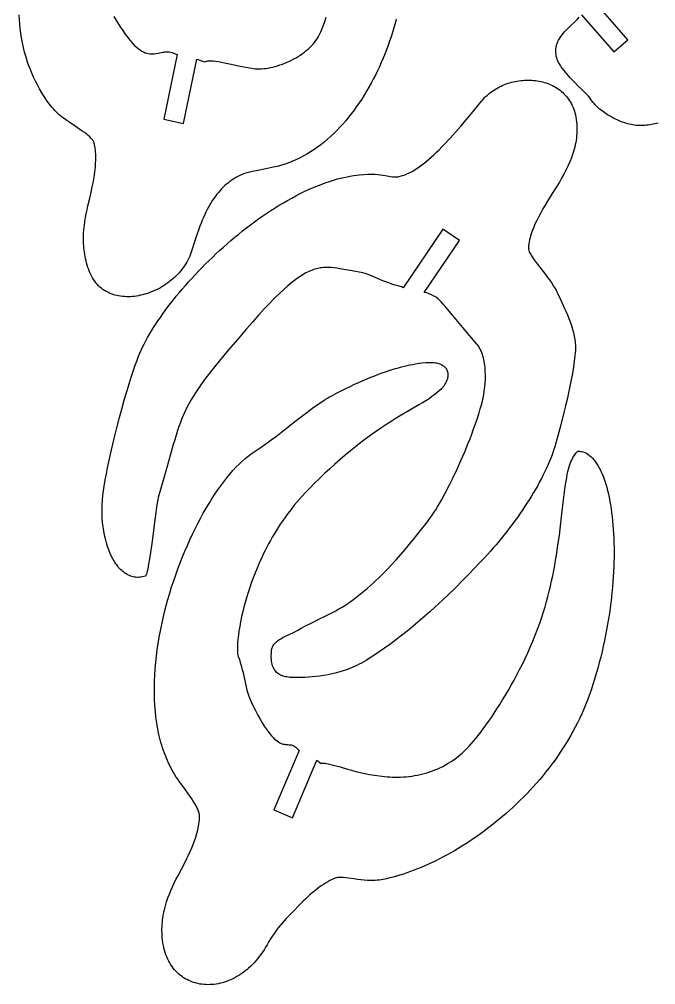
# Model space of a CAD drawing. Extents: x 0 to 1508, y 0 to 573.
# Drawn here: x 28.1 to 232.8, y 1.7 to 312.5 of the extents above; entities that cross this region are included whole.
import ezdxf

# ---------------------------------------------------------------- set-up
doc = ezdxf.new("R2010")
doc.units = 0
doc.layers.get('0').update_dxf_attribs({"color": 1, "linetype": 'CONTINUOUS'})

msp = doc.modelspace()

# ---------------------------------------------------------------- linework, layer by layer
for points in [[(209, 313.89), (219.36, 301.96), (223.9, 305.9), (213.2, 318.23)], [(149.34, 312.49), (148.97, 311.08), (148.57, 309.68), (148.14, 308.27), (147.7, 306.87), (147.22, 305.46), (146.73, 304.07), (146.21, 302.67), (145.68, 301.29), (145.11, 299.91), (144.53, 298.54), (143.92, 297.18), (143.29, 295.83), (142.64, 294.49), (141.96, 293.17), (141.26, 291.86), (140.54, 290.57), (139.8, 289.29), (139.04, 288.03), (138.25, 286.79), (137.45, 285.58), (136.62, 284.38), (135.77, 283.2), (134.9, 282.05), (134.01, 280.92), (133.1, 279.82), (132.17, 278.75), (131.21, 277.7), (130.24, 276.69), (129.24, 275.7), (128.23, 274.75), (127.19, 273.83), (126.14, 272.94), (125.07, 272.09), (123.97, 271.27), (122.86, 270.5), (121.72, 269.76), (120.57, 269.06), (119.4, 268.4), (118.21, 267.78), (117, 267.21), (115.77, 266.68), (114.52, 266.2), (113.25, 265.76), (112.11, 265.41), (111, 265.1), (109.91, 264.84), (108.85, 264.6), (106.81, 264.19), (104.87, 263.83), (103.06, 263.47), (102.2, 263.27), (101.37, 263.06), (100.57, 262.82), (99.8, 262.54), (99.06, 262.23), (98.36, 261.88), (97.73, 261.52), (97.1, 261.13), (96.5, 260.73), (95.9, 260.31), (95.33, 259.86), (94.76, 259.4), (94.22, 258.92), (93.68, 258.41), (93.16, 257.88), (92.65, 257.33), (92.15, 256.76), (91.67, 256.16), (91.19, 255.53), (90.73, 254.88), (90.27, 254.21), (89.83, 253.51), (89.39, 252.78), (88.97, 252.02), (88.55, 251.24), (88.13, 250.42), (87.73, 249.58), (87.33, 248.7), (86.94, 247.8), (86.55, 246.86), (86.17, 245.89), (85.79, 244.89), (85.05, 242.78), (84.32, 240.54), (83.6, 238.15), (83.39, 237.48), (83.15, 236.82), (82.89, 236.17), (82.6, 235.53), (82.28, 234.9), (81.95, 234.29), (81.59, 233.68), (81.21, 233.1), (80.81, 232.52), (80.39, 231.96), (79.95, 231.41), (79.49, 230.88), (79.01, 230.36), (78.52, 229.86), (78.01, 229.37), (77.49, 228.9), (76.95, 228.44), (76.4, 228.01), (75.83, 227.58), (75.26, 227.18), (74.67, 226.79), (74.07, 226.42), (73.47, 226.07), (72.85, 225.73), (72.23, 225.42), (71.6, 225.12), (70.96, 224.85), (70.32, 224.59), (69.68, 224.35), (69.03, 224.14), (68.38, 223.94), (67.72, 223.77), (67.07, 223.61), (66.41, 223.48), (65.76, 223.37), (65.11, 223.28), (64.45, 223.22), (63.81, 223.17), (63.16, 223.16), (62.52, 223.16), (61.89, 223.19), (61.26, 223.24), (60.64, 223.32), (60.03, 223.42), (59.42, 223.55), (58.83, 223.7), (58.24, 223.88), (57.67, 224.09), (57.11, 224.32), (56.56, 224.58), (56.02, 224.86), (55.5, 225.17), (54.99, 225.51), (54.5, 225.88), (54.03, 226.28), (53.58, 226.71), (53.14, 227.16), (52.72, 227.65), (52.33, 228.16), (51.95, 228.71), (51.6, 229.28), (51.26, 229.89), (50.95, 230.53), (50.67, 231.19), (50.4, 231.91), (50.15, 232.62), (49.92, 233.33), (49.71, 234.03), (49.53, 234.73), (49.36, 235.42), (49.22, 236.12), (49.1, 236.8), (48.99, 237.49), (48.9, 238.17), (48.83, 238.84), (48.78, 239.51), (48.74, 240.18), (48.71, 240.85), (48.71, 242.17), (48.76, 243.48), (48.86, 244.78), (48.99, 246.07), (49.17, 247.35), (49.38, 248.62), (49.61, 249.89), (49.87, 251.14), (50.14, 252.39), (50.71, 254.88), (51.27, 257.35), (51.54, 258.58), (51.79, 259.81), (52.03, 261.04), (52.23, 262.27), (52.4, 263.5), (52.54, 264.73), (52.63, 265.96), (52.67, 267.2), (52.66, 268.44), (52.64, 269.06), (52.59, 269.69), (52.53, 270.31), (52.46, 270.94), (52.37, 271.57), (52.26, 272.2), (52.2, 272.45), (52.12, 272.7), (52.01, 272.95), (51.89, 273.19), (51.75, 273.43), (51.58, 273.67), (51.4, 273.9), (51.2, 274.14), (50.75, 274.61), (50.23, 275.08), (49.65, 275.55), (49.02, 276.03), (48.33, 276.51), (47.59, 277.02), (46, 278.07), (44.28, 279.22), (43.38, 279.84), (42.46, 280.49), (41.95, 280.88), (41.44, 281.29), (40.94, 281.73), (40.45, 282.18), (39.96, 282.66), (39.49, 283.15), (39.03, 283.66), (38.57, 284.18), (38.13, 284.72), (37.7, 285.28), (36.86, 286.42), (36.05, 287.61), (35.29, 288.83), (34.57, 290.07), (33.9, 291.33), (33.26, 292.59), (32.67, 293.85), (32.12, 295.1), (31.62, 296.33), (31.16, 297.53), (30.75, 298.69), (30.23, 300.27), (29.78, 301.84), (29.38, 303.39), (29.05, 304.93), (28.76, 306.45), (28.53, 307.96), (28.34, 309.46), (28.21, 310.95), (28.12, 312.43), (28.07, 313.89)], [(58.53, 313.35), (59.67, 311.49), (60.55, 310.08), (61.38, 308.81), (62.18, 307.65), (62.95, 306.62), (63.68, 305.7), (64.39, 304.89), (65.06, 304.18), (65.71, 303.57), (66.34, 303.05), (66.94, 302.61), (67.52, 302.24), (68.07, 301.95), (68.61, 301.72), (69.13, 301.55), (69.63, 301.44), (70.12, 301.37), (70.6, 301.34), (71.06, 301.35), (71.51, 301.39), (71.95, 301.45), (72.82, 301.61), (73.67, 301.79), (74.09, 301.87), (74.52, 301.94), (74.94, 301.99), (75.37, 302.01), (75.8, 302), (76.24, 301.96), (76.68, 301.87), (77.14, 301.73), (78.86, 301.1), (74.55, 280.29), (80.88, 278.97), (85.17, 299.65), (87.69, 298.79), (87.69, 298.79), (87.96, 298.89), (88.25, 298.97), (88.56, 299.04), (88.89, 299.08), (89.24, 299.1), (89.61, 299.11), (90.4, 299.08), (91.25, 299), (92.16, 298.87), (93.12, 298.7), (94.13, 298.5), (96.28, 298.03), (98.56, 297.53), (99.74, 297.28), (100.93, 297.04), (102.14, 296.82), (103.35, 296.63), (103.99, 296.56), (104.64, 296.52), (105.32, 296.51), (106.01, 296.54), (106.72, 296.59), (107.44, 296.68), (108.18, 296.79), (108.92, 296.93), (109.67, 297.1), (110.43, 297.29), (111.18, 297.51), (111.95, 297.76), (112.71, 298.03), (113.46, 298.32), (114.21, 298.64), (114.96, 298.98), (115.7, 299.34), (116.42, 299.72), (117.13, 300.11), (117.83, 300.53), (118.51, 300.97), (119.17, 301.42), (119.81, 301.89), (120.42, 302.38), (121.01, 302.88), (121.58, 303.4), (122.11, 303.93), (122.61, 304.47), (123.08, 305.02), (123.51, 305.59), (123.9, 306.16), (124.26, 306.75), (124.69, 307.55), (125.12, 308.46), (125.55, 309.48), (125.97, 310.6), (126.39, 311.81), (126.81, 313.12)], [(233.6, 279.04), (232.55, 278.8), (231.49, 278.59), (230.42, 278.41), (229.88, 278.35), (229.34, 278.3), (228.8, 278.26), (228.25, 278.25), (227.7, 278.25), (227.15, 278.27), (226.59, 278.32), (226.03, 278.39), (225.46, 278.48), (224.9, 278.59), (224.33, 278.72), (223.77, 278.86), (223.2, 279.02), (222.64, 279.2), (222.08, 279.4), (221.53, 279.61), (220.44, 280.07), (219.38, 280.58), (218.36, 281.13), (217.38, 281.71), (216.45, 282.32), (215.58, 282.95), (214.77, 283.59), (214.05, 284.24), (213.4, 284.89), (213.11, 285.21), (212.84, 285.53), (212.6, 285.84), (212.38, 286.15), (212.01, 286.68), (211.61, 287.19), (211.19, 287.7), (210.75, 288.19), (210.29, 288.68), (209.82, 289.17), (208.84, 290.13), (207.84, 291.1), (206.83, 292.08), (205.85, 293.09), (205.37, 293.61), (204.9, 294.15), (204.18, 294.99), (203.47, 295.84), (202.79, 296.72), (202.47, 297.17), (202.16, 297.62), (201.88, 298.09), (201.62, 298.57), (201.38, 299.07), (201.18, 299.58), (201.01, 300.1), (200.87, 300.64), (200.77, 301.2), (200.71, 301.78), (200.7, 302.22), (200.71, 302.65), (200.74, 303.06), (200.8, 303.47), (200.88, 303.87), (200.97, 304.25), (201.09, 304.63), (201.23, 305), (201.39, 305.36), (201.56, 305.72), (201.75, 306.07), (201.96, 306.41), (202.42, 307.09), (202.94, 307.75), (203.5, 308.4), (204.11, 309.05), (204.75, 309.69), (205.42, 310.35), (206.82, 311.7), (207.54, 312.4), (208.26, 313.13)]]:
    msp.add_lwpolyline(points)
for points in [[(151.02, 226.36), (149.99, 226.62), (148.97, 226.91), (147.97, 227.23), (146.98, 227.58), (146.02, 227.95), (145.08, 228.32), (143.28, 229.07), (141.6, 229.77), (140.81, 230.1), (140.05, 230.39), (139.34, 230.64), (138.66, 230.85), (138.03, 231.01), (137.45, 231.11), (136.29, 231.27), (135.18, 231.45), (133.11, 231.82), (131.2, 232.17), (130.28, 232.32), (129.39, 232.44), (128.51, 232.53), (127.64, 232.58), (126.77, 232.59), (125.9, 232.55), (125.46, 232.5), (125.02, 232.44), (124.58, 232.37), (124.13, 232.27), (123.68, 232.16), (123.22, 232.03), (122.75, 231.88), (122.28, 231.71), (121.8, 231.51), (121.31, 231.3), (120.81, 231.06), (120.3, 230.8), (119.78, 230.51), (119.25, 230.2), (118.71, 229.86), (118.15, 229.49), (117.58, 229.1), (117, 228.67), (115.78, 227.74), (114.5, 226.67), (113.15, 225.47), (111.71, 224.14), (110.19, 222.65), (108.59, 221.02), (106.88, 219.22), (105.08, 217.26), (103.16, 215.12), (101.14, 212.81), (98.99, 210.3), (95.42, 206.08), (92.35, 202.37), (90.98, 200.68), (89.71, 199.09), (88.55, 197.59), (87.47, 196.17), (86.48, 194.81), (85.58, 193.51), (84.74, 192.26), (83.97, 191.05), (83.26, 189.86), (82.6, 188.68), (81.99, 187.52), (81.42, 186.34), (80.89, 185.16), (80.39, 183.94), (79.91, 182.69), (79.44, 181.4), (78.98, 180.05), (78.53, 178.63), (78.07, 177.14), (77.6, 175.56), (76.62, 172.1), (75.52, 168.16), (74.25, 163.67), (72.77, 158.55), (72.71, 158.29), (72.64, 157.92), (72.47, 156.86), (72.26, 155.45), (72.04, 153.74), (71.51, 149.69), (70.93, 145.22), (70.62, 142.98), (70.31, 140.83), (70, 138.82), (69.69, 137.02), (69.4, 135.5), (69.25, 134.86), (69.11, 134.31), (68.97, 133.86), (68.84, 133.52), (68.71, 133.29), (68.65, 133.23), (68.59, 133.19), (68.14, 133.06), (67.69, 132.96), (67.25, 132.89), (66.82, 132.85), (66.39, 132.83), (65.96, 132.83), (65.55, 132.86), (65.13, 132.92), (64.73, 133), (64.32, 133.1), (63.93, 133.23), (63.54, 133.38), (63.16, 133.55), (62.78, 133.75), (62.41, 133.96), (62.05, 134.2), (61.7, 134.46), (61.35, 134.74), (61.01, 135.04), (60.67, 135.36), (60.35, 135.7), (60.03, 136.05), (59.72, 136.43), (59.42, 136.82), (59.12, 137.23), (58.83, 137.66), (58.56, 138.1), (58.29, 138.56), (57.77, 139.53), (57.29, 140.55), (56.85, 141.64), (56.45, 142.77), (56.08, 143.95), (55.75, 145.18), (55.47, 146.45), (55.22, 147.75), (55.02, 149.1), (54.87, 150.47), (54.76, 151.87), (54.69, 153.3), (54.68, 154.74), (54.71, 156.21), (54.79, 157.68), (54.92, 159.17), (55.11, 160.67), (55.34, 162.17), (55.71, 164.18), (56.08, 166.17), (56.47, 168.13), (56.87, 170.06), (57.69, 173.84), (58.54, 177.48), (59.41, 180.96), (60.27, 184.28), (61.12, 187.4), (61.96, 190.32), (62.75, 193.01), (63.51, 195.45), (64.2, 197.64), (64.83, 199.54), (65.37, 201.15), (65.83, 202.44), (66.18, 203.4), (66.41, 204.01), (66.81, 204.97), (67.25, 205.94), (67.72, 206.93), (68.22, 207.94), (68.76, 208.97), (69.34, 210.01), (69.94, 211.06), (70.58, 212.13), (71.25, 213.21), (71.96, 214.3), (72.69, 215.41), (73.45, 216.52), (74.24, 217.64), (75.05, 218.76), (75.9, 219.89), (76.77, 221.03), (77.67, 222.17), (78.59, 223.32), (79.54, 224.46), (80.51, 225.61), (81.5, 226.76), (82.51, 227.91), (83.55, 229.05), (84.61, 230.2), (85.68, 231.34), (86.78, 232.47), (87.9, 233.6), (89.03, 234.72), (90.18, 235.83), (91.35, 236.94), (92.53, 238.03), (93.73, 239.12), (94.94, 240.19), (96.17, 241.25), (97.41, 242.3), (98.66, 243.33), (99.92, 244.34), (101.19, 245.34), (102.48, 246.32), (103.77, 247.29), (105.07, 248.23), (106.38, 249.15), (107.7, 250.05), (109.02, 250.93), (110.35, 251.78), (111.69, 252.61), (113.03, 253.41), (114.37, 254.19), (115.71, 254.94), (117.06, 255.66), (118.41, 256.35), (119.76, 257.01), (121.11, 257.64), (122.46, 258.23), (123.81, 258.8), (125.15, 259.32), (126.5, 259.81), (127.84, 260.27), (129.17, 260.69), (130.5, 261.06), (131.83, 261.4), (133.15, 261.7), (134.46, 261.96), (135.76, 262.17), (137.43, 262.39), (138.93, 262.53), (140.26, 262.61), (141.46, 262.62), (142.52, 262.59), (143.47, 262.52), (144.31, 262.42), (145.07, 262.3), (145.77, 262.17), (146.4, 262.04), (146.99, 261.92), (147.56, 261.82), (148.11, 261.75), (148.67, 261.71), (149.24, 261.72), (149.84, 261.79), (150.23, 261.86), (150.63, 261.95), (151.42, 262.16), (152.22, 262.44), (153.03, 262.78), (153.85, 263.17), (154.67, 263.62), (155.5, 264.12), (156.34, 264.66), (157.18, 265.26), (158.03, 265.89), (158.88, 266.57), (159.74, 267.29), (160.6, 268.04), (161.46, 268.83), (162.32, 269.65), (163.19, 270.5), (164.06, 271.38), (164.93, 272.28), (166.67, 274.15), (168.4, 276.09), (170.13, 278.09), (171.85, 280.12), (173.55, 282.17), (176.9, 286.24), (177.29, 286.7), (177.7, 287.14), (178.13, 287.57), (178.57, 287.99), (179.02, 288.39), (179.49, 288.77), (179.97, 289.13), (180.46, 289.48), (180.97, 289.81), (181.48, 290.12), (182, 290.42), (182.54, 290.7), (183.08, 290.97), (183.63, 291.22), (184.18, 291.45), (184.75, 291.66), (185.32, 291.86), (185.89, 292.04), (186.47, 292.2), (187.06, 292.35), (187.64, 292.47), (188.23, 292.59), (188.83, 292.68), (189.42, 292.76), (190.02, 292.82), (190.61, 292.86), (191.21, 292.88), (191.8, 292.89), (192.39, 292.88), (192.98, 292.85), (193.57, 292.8), (194.16, 292.74), (194.74, 292.66), (195.31, 292.56), (195.88, 292.44), (196.44, 292.3), (197, 292.15), (197.55, 291.98), (198.09, 291.79), (198.62, 291.58), (199.15, 291.36), (199.66, 291.11), (200.16, 290.85), (200.65, 290.57), (201.13, 290.27), (201.6, 289.95), (202.06, 289.61), (202.5, 289.26), (202.92, 288.89), (203.33, 288.49), (203.73, 288.08), (204.1, 287.65), (204.47, 287.21), (204.81, 286.74), (205.14, 286.25), (205.44, 285.75), (205.73, 285.22), (206, 284.68), (206.24, 284.12), (206.47, 283.54), (206.67, 282.93), (206.85, 282.31), (207, 281.68), (207.14, 281.02), (207.26, 280.23), (207.36, 279.45), (207.43, 278.68), (207.47, 277.92), (207.49, 277.16), (207.48, 276.41), (207.45, 275.67), (207.4, 274.94), (207.32, 274.21), (207.22, 273.48), (207.1, 272.77), (206.95, 272.06), (206.79, 271.35), (206.61, 270.65), (206.41, 269.96), (206.2, 269.27), (205.97, 268.59), (205.72, 267.91), (205.18, 266.57), (204.59, 265.24), (203.96, 263.94), (203.29, 262.64), (202.58, 261.36), (201.85, 260.09), (201.1, 258.83), (199.57, 256.34), (198.04, 253.88), (197.3, 252.65), (196.57, 251.42), (195.87, 250.2), (195.21, 248.97), (194.58, 247.74), (194, 246.51), (193.48, 245.27), (193.23, 244.65), (193.01, 244.03), (192.8, 243.4), (192.61, 242.78), (192.44, 242.15), (192.28, 241.51), (192.15, 240.88), (192.04, 240.24), (191.94, 239.6), (191.87, 238.95), (191.87, 238.69), (191.91, 238.4), (191.98, 238.1), (192.09, 237.77), (192.24, 237.44), (192.42, 237.08), (192.62, 236.71), (192.85, 236.33), (193.39, 235.51), (194.02, 234.65), (194.71, 233.74), (195.46, 232.78), (197.05, 230.75), (197.85, 229.69), (198.64, 228.61), (199.4, 227.51), (200.12, 226.39), (200.45, 225.82), (200.77, 225.26), (201.07, 224.69), (201.34, 224.12), (202.39, 221.88), (203.44, 219.61), (203.95, 218.47), (204.44, 217.33), (204.9, 216.19), (205.33, 215.05), (205.73, 213.9), (206.09, 212.75), (206.39, 211.61), (206.65, 210.46), (206.75, 209.89), (206.84, 209.32), (206.91, 208.74), (206.97, 208.17), (207, 207.6), (207.02, 207.03), (207.02, 206.47), (207, 205.9), (206.94, 205.07), (206.87, 204.2), (206.66, 202.39), (206.39, 200.47), (206.06, 198.48), (205.68, 196.43), (205.26, 194.33), (204.81, 192.22), (204.32, 190.1), (203.82, 187.99), (203.31, 185.93), (202.29, 181.97), (201.32, 178.38), (200.47, 175.32), (200.17, 174.33), (199.85, 173.32), (199.48, 172.29), (199.09, 171.24), (198.66, 170.18), (198.21, 169.1), (197.72, 168.01), (197.2, 166.91), (196.66, 165.8), (196.09, 164.68), (195.49, 163.55), (194.87, 162.42), (194.23, 161.28), (193.56, 160.13), (192.87, 158.98), (192.16, 157.83), (191.43, 156.68), (190.68, 155.54), (189.92, 154.39), (189.13, 153.25), (188.33, 152.11), (187.52, 150.98), (186.69, 149.86), (185.85, 148.74), (185, 147.64), (184.13, 146.54), (183.26, 145.46), (182.38, 144.39), (181.49, 143.34), (180.59, 142.3), (179.69, 141.28), (178.78, 140.28), (177.39, 138.78), (176.18, 137.47), (174.64, 135.85), (172.82, 133.95), (170.72, 131.82), (168.39, 129.5), (165.83, 127.02), (163.08, 124.43), (161.64, 123.11), (160.16, 121.77), (158.65, 120.43), (157.1, 119.08), (155.52, 117.74), (153.92, 116.4), (152.29, 115.08), (150.64, 113.77), (148.97, 112.49), (147.29, 111.23), (145.6, 110), (143.89, 108.82), (142.19, 107.67), (140.48, 106.58), (139.71, 106.11), (138.94, 105.66), (138.18, 105.24), (137.42, 104.85), (136.67, 104.48), (135.92, 104.13), (135.18, 103.8), (134.44, 103.5), (133.71, 103.21), (132.98, 102.95), (132.26, 102.7), (131.55, 102.47), (130.13, 102.07), (128.75, 101.73), (127.4, 101.45), (126.07, 101.22), (124.78, 101.03), (123.52, 100.89), (122.3, 100.77), (121.12, 100.69), (119.97, 100.63), (118.87, 100.58), (117.73, 100.55), (116.64, 100.55), (115.61, 100.59), (115.12, 100.63), (114.64, 100.69), (114.18, 100.75), (113.74, 100.84), (113.32, 100.94), (112.91, 101.06), (112.52, 101.2), (112.15, 101.36), (111.8, 101.54), (111.47, 101.75), (111.16, 101.98), (110.87, 102.23), (110.6, 102.52), (110.35, 102.83), (110.12, 103.16), (109.92, 103.53), (109.74, 103.93), (109.58, 104.36), (109.45, 104.83), (109.34, 105.33), (109.25, 105.87), (109.19, 106.44), (109.16, 107.05), (109.15, 107.7), (109.17, 108.39), (109.22, 109.13), (109.25, 109.46), (109.32, 109.79), (109.4, 110.09), (109.51, 110.39), (109.64, 110.67), (109.79, 110.93), (109.96, 111.19), (110.14, 111.43), (110.35, 111.66), (110.57, 111.89), (110.8, 112.1), (111.05, 112.31), (111.59, 112.7), (112.18, 113.06), (112.81, 113.41), (113.47, 113.75), (114.85, 114.4), (116.28, 115.08), (116.99, 115.44), (117.69, 115.82), (118.81, 116.45), (119.94, 117.06), (122.22, 118.23), (124.49, 119.36), (126.72, 120.46), (128.88, 121.55), (129.92, 122.1), (130.93, 122.65), (131.91, 123.22), (132.84, 123.79), (133.73, 124.37), (134.58, 124.97), (135.72, 125.83), (136.83, 126.69), (137.9, 127.55), (138.95, 128.41), (139.96, 129.26), (140.94, 130.12), (141.9, 130.98), (142.83, 131.83), (143.73, 132.69), (144.61, 133.53), (146.29, 135.22), (147.88, 136.9), (149.39, 138.55), (150.82, 140.19), (152.19, 141.8), (153.49, 143.38), (154.75, 144.93), (157.13, 147.92), (159.4, 150.75), (159.89, 151.38), (160.41, 152.08), (160.94, 152.85), (161.5, 153.69), (162.07, 154.59), (162.66, 155.55), (163.25, 156.57), (163.87, 157.64), (165.11, 159.92), (166.38, 162.36), (167.66, 164.94), (168.93, 167.62), (170.18, 170.39), (171.39, 173.2), (172.55, 176.04), (173.11, 177.46), (173.65, 178.88), (174.16, 180.28), (174.66, 181.68), (175.13, 183.05), (175.58, 184.41), (176, 185.75), (176.39, 187.06), (176.74, 188.34), (177.07, 189.58), (177.31, 190.63), (177.52, 191.74), (177.7, 192.9), (177.85, 194.12), (177.96, 195.36), (178.03, 196.63), (178.05, 197.91), (178.01, 199.19), (177.97, 199.82), (177.92, 200.45), (177.85, 201.08), (177.76, 201.69), (177.66, 202.3), (177.54, 202.89), (177.4, 203.48), (177.25, 204.05), (177.07, 204.6), (176.88, 205.14), (176.67, 205.66), (176.43, 206.16), (176.18, 206.64), (175.9, 207.1), (175.6, 207.53), (175.28, 207.94), (170.82, 213.22), (167.57, 217.08), (165.3, 219.76), (164.47, 220.73), (163.79, 221.49), (163.25, 222.08), (162.8, 222.52), (162.44, 222.84), (162.12, 223.07), (161.81, 223.25), (161.5, 223.39), (160.72, 223.72), (159.24, 224.37), (158.37, 224.54), (169.7, 241.25), (164.34, 244.88), (151.59, 226.07), (151.02, 226.36)], [(125.15, 72.92), (125.35, 72.98), (125.58, 73.01), (125.83, 73.02), (126.1, 73.02), (126.41, 72.99), (126.74, 72.95), (127.47, 72.82), (128.29, 72.63), (129.2, 72.39), (131.28, 71.79), (133.67, 71.1), (134.97, 70.74), (136.33, 70.38), (137.75, 70.03), (139.23, 69.7), (140.76, 69.39), (142.34, 69.11), (143.96, 68.88), (145.62, 68.7), (146.46, 68.63), (147.31, 68.58), (148.17, 68.55), (149.03, 68.53), (149.91, 68.53), (150.78, 68.55), (151.67, 68.59), (152.55, 68.66), (153.45, 68.74), (154.34, 68.86), (155.24, 68.99), (156.15, 69.15), (157.05, 69.35), (157.96, 69.56), (158.86, 69.81), (159.77, 70.09), (160.68, 70.4), (161.59, 70.74), (162.49, 71.12), (163.4, 71.53), (164.3, 71.97), (165.2, 72.46), (166.1, 72.98), (166.99, 73.54), (167.88, 74.13), (168.77, 74.77), (169.65, 75.45), (170.52, 76.18), (171.04, 76.64), (171.59, 77.18), (172.19, 77.79), (172.84, 78.48), (173.51, 79.25), (174.23, 80.08), (174.97, 80.99), (175.74, 81.96), (176.54, 82.99), (177.37, 84.09), (178.21, 85.25), (179.08, 86.47), (179.96, 87.74), (180.85, 89.07), (181.75, 90.45), (182.67, 91.88), (183.58, 93.36), (184.51, 94.89), (185.43, 96.46), (186.34, 98.08), (187.26, 99.73), (188.16, 101.43), (189.06, 103.15), (189.94, 104.92), (190.81, 106.71), (191.65, 108.54), (192.48, 110.4), (193.29, 112.28), (194.06, 114.18), (194.81, 116.11), (195.53, 118.06), (196.21, 120.02), (196.75, 121.68), (197.26, 123.34), (197.73, 125), (198.18, 126.67), (198.61, 128.35), (199, 130.02), (199.37, 131.69), (199.72, 133.36), (200.05, 135.02), (200.35, 136.67), (200.64, 138.32), (200.91, 139.95), (201.4, 143.16), (201.84, 146.3), (202.22, 149.36), (202.58, 152.31), (203.23, 157.82), (203.54, 160.35), (203.87, 162.71), (204.21, 164.88), (204.39, 165.89), (204.58, 166.85), (204.77, 167.65), (204.98, 168.4), (205.21, 169.1), (205.45, 169.75), (205.7, 170.34), (205.96, 170.88), (206.22, 171.37), (206.47, 171.8), (206.72, 172.19), (206.95, 172.52), (207.17, 172.8), (207.36, 173.03), (207.66, 173.33), (207.76, 173.41), (207.81, 173.44), (208.1, 173.43), (208.38, 173.42), (208.66, 173.39), (208.94, 173.34), (209.49, 173.2), (210.03, 173.01), (210.55, 172.75), (211.06, 172.45), (211.56, 172.08), (212.04, 171.67), (212.52, 171.2), (212.97, 170.68), (213.42, 170.1), (213.85, 169.48), (214.27, 168.81), (214.67, 168.1), (215.06, 167.33), (215.43, 166.52), (215.79, 165.67), (216.13, 164.77), (216.46, 163.83), (216.77, 162.85), (217.07, 161.83), (217.35, 160.77), (217.61, 159.68), (217.86, 158.54), (218.08, 157.37), (218.3, 156.16), (218.49, 154.92), (218.67, 153.65), (218.83, 152.35), (218.97, 151.01), (219.09, 149.65), (219.2, 148.25), (219.29, 146.83), (219.35, 145.39), (219.4, 143.91), (219.43, 142.41), (219.44, 140.89), (219.43, 139.35), (219.4, 137.78), (219.35, 136.2), (219.27, 134.59), (219.18, 132.97), (219.07, 131.33), (218.93, 129.68), (218.78, 128), (218.6, 126.32), (218.4, 124.62), (218.18, 122.91), (217.93, 121.19), (217.66, 119.46), (217.37, 117.72), (217.06, 115.97), (216.72, 114.22), (216.36, 112.46), (215.98, 110.69), (215.57, 108.93), (215.14, 107.15), (214.68, 105.38), (214.2, 103.61), (213.7, 101.84), (213.16, 100.07), (212.61, 98.3), (212.03, 96.54), (211.42, 94.78), (210.87, 93.28), (210.29, 91.8), (209.69, 90.34), (209.05, 88.89), (208.39, 87.45), (207.7, 86.03), (206.98, 84.62), (206.23, 83.23), (205.46, 81.85), (204.67, 80.49), (203.85, 79.14), (203.01, 77.81), (202.14, 76.5), (201.26, 75.2), (200.35, 73.92), (199.42, 72.65), (198.47, 71.4), (197.5, 70.17), (196.52, 68.96), (195.52, 67.76), (194.5, 66.58), (193.46, 65.42), (192.41, 64.27), (191.35, 63.15), (190.27, 62.04), (189.18, 60.96), (188.07, 59.89), (186.96, 58.84), (185.83, 57.81), (184.69, 56.8), (183.54, 55.81), (182.39, 54.84), (181.23, 53.88), (180.05, 52.95), (178.88, 52.05), (177.69, 51.16), (176.51, 50.29), (175.31, 49.44), (174.12, 48.62), (172.92, 47.82), (171.72, 47.03), (170.51, 46.27), (169.31, 45.54), (168.11, 44.82), (166.9, 44.13), (165.7, 43.46), (164.5, 42.82), (163.31, 42.2), (162.11, 41.6), (160.93, 41.02), (159.74, 40.47), (158.56, 39.95), (157.39, 39.45), (156.23, 38.97), (155.07, 38.52), (153.93, 38.09), (152.79, 37.69), (151.66, 37.31), (150.55, 36.96), (149.44, 36.63), (148.35, 36.34), (147.27, 36.06), (146.2, 35.82), (145.15, 35.6), (144.48, 35.48), (143.82, 35.38), (143.18, 35.31), (142.55, 35.26), (141.92, 35.23), (141.31, 35.22), (140.72, 35.22), (140.13, 35.24), (139, 35.32), (137.91, 35.44), (136.86, 35.58), (135.86, 35.74), (134, 36.04), (133.13, 36.15), (132.31, 36.23), (131.91, 36.25), (131.53, 36.25), (131.15, 36.24), (130.79, 36.21), (130.43, 36.16), (130.09, 36.08), (129.75, 35.99), (129.43, 35.86), (128.72, 35.55), (128.02, 35.2), (127.32, 34.82), (126.61, 34.4), (125.9, 33.96), (125.2, 33.48), (124.48, 32.96), (123.77, 32.42), (123.05, 31.85), (122.33, 31.24), (121.6, 30.61), (120.86, 29.95), (120.12, 29.26), (119.37, 28.54), (117.85, 27.02), (116.59, 25.74), (115.29, 24.41), (113.98, 23.01), (113.33, 22.28), (112.67, 21.53), (112.02, 20.75), (111.38, 19.96), (110.75, 19.13), (110.13, 18.28), (109.52, 17.4), (108.93, 16.49), (108.35, 15.55), (107.8, 14.58), (107.33, 13.75), (106.85, 12.96), (106.35, 12.19), (105.83, 11.44), (105.3, 10.73), (104.76, 10.04), (104.2, 9.38), (103.63, 8.75), (103.05, 8.15), (102.46, 7.57), (101.86, 7.02), (101.25, 6.5), (100.63, 6), (100, 5.53), (99.36, 5.09), (98.72, 4.68), (98.07, 4.29), (97.42, 3.93), (96.76, 3.6), (96.1, 3.29), (95.43, 3.01), (94.76, 2.76), (94.09, 2.54), (93.42, 2.34), (92.75, 2.17), (92.08, 2.02), (91.41, 1.9), (90.75, 1.81), (90.08, 1.75), (89.42, 1.71), (88.77, 1.7), (88.11, 1.71), (87.47, 1.76), (86.83, 1.82), (86.2, 1.92), (85.57, 2.04), (84.95, 2.19), (84.35, 2.36), (83.75, 2.56), (83.16, 2.79), (82.59, 3.04), (82.03, 3.32), (81.47, 3.62), (80.94, 3.96), (80.42, 4.31), (79.91, 4.7), (79.42, 5.1), (78.94, 5.54), (78.48, 6), (78.04, 6.49), (77.62, 7), (77.22, 7.54), (76.84, 8.1), (76.48, 8.69), (76.14, 9.31), (75.82, 9.95), (75.52, 10.62), (75.25, 11.31), (75.01, 12.03), (74.78, 12.77), (74.59, 13.54), (74.42, 14.34), (74.28, 15.16), (74.16, 16), (74.08, 16.77), (74.03, 17.52), (73.99, 18.26), (73.97, 18.99), (73.98, 19.71), (74, 20.43), (74.04, 21.13), (74.09, 21.83), (74.16, 22.52), (74.25, 23.2), (74.36, 23.87), (74.48, 24.54), (74.61, 25.19), (74.76, 25.84), (75.09, 27.13), (75.47, 28.38), (75.9, 29.62), (76.36, 30.83), (76.85, 32.03), (77.37, 33.21), (77.92, 34.37), (78.48, 35.52), (79.06, 36.67), (80.23, 38.93), (81.39, 41.18), (81.96, 42.31), (82.52, 43.43), (83.05, 44.57), (83.55, 45.71), (84.03, 46.85), (84.47, 48.01), (84.86, 49.19), (85.22, 50.37), (85.52, 51.58), (85.65, 52.19), (85.77, 52.8), (85.87, 53.42), (85.95, 54.05), (86.02, 54.68), (86.08, 55.32), (86.09, 55.58), (86.08, 55.84), (86.06, 56.12), (86.02, 56.39), (85.9, 56.96), (85.72, 57.55), (85.48, 58.16), (85.19, 58.79), (84.86, 59.45), (84.47, 60.13), (84.04, 60.83), (83.57, 61.56), (83.06, 62.31), (82.52, 63.08), (81.33, 64.71), (80.03, 66.43), (79.53, 67.12), (79.04, 67.82), (78.57, 68.53), (78.11, 69.25), (77.67, 69.99), (77.25, 70.73), (76.85, 71.49), (76.46, 72.26), (76.08, 73.04), (75.73, 73.84), (75.39, 74.64), (75.06, 75.45), (74.75, 76.27), (74.45, 77.11), (74.17, 77.95), (73.91, 78.8), (73.66, 79.66), (73.42, 80.53), (73.2, 81.41), (72.99, 82.29), (72.8, 83.19), (72.62, 84.09), (72.31, 85.92), (72.04, 87.77), (71.84, 89.65), (71.68, 91.56), (71.58, 93.48), (71.52, 95.43), (71.52, 97.4), (71.56, 99.38), (71.65, 101.38), (71.78, 103.39), (71.96, 105.41), (72.18, 107.43), (72.44, 109.47), (72.74, 111.51), (73.08, 113.55), (73.46, 115.59), (73.88, 117.63), (74.33, 119.67), (74.82, 121.7), (75.34, 123.72), (75.89, 125.73), (76.48, 127.74), (77.09, 129.73), (77.74, 131.7), (78.41, 133.66), (79.1, 135.59), (79.83, 137.51), (80.57, 139.4), (81.34, 141.27), (82.14, 143.1), (82.95, 144.91), (83.78, 146.69), (84.63, 148.44), (85.5, 150.15), (86.38, 151.82), (87.28, 153.45), (88.19, 155.05), (89.11, 156.59), (90.05, 158.1), (90.99, 159.55), (91.95, 160.96), (92.91, 162.32), (93.88, 163.62), (94.85, 164.87), (95.83, 166.06), (96.81, 167.19), (97.79, 168.26), (98.78, 169.26), (99.76, 170.2), (100.74, 171.08), (101.72, 171.88), (102.69, 172.62), (103.66, 173.28), (105.54, 174.52), (107.36, 175.78), (109.12, 177.05), (110.82, 178.31), (112.47, 179.57), (114.07, 180.83), (117.17, 183.27), (120.13, 185.59), (121.57, 186.69), (123, 187.74), (124.41, 188.73), (125.81, 189.66), (126.51, 190.1), (127.21, 190.52), (127.91, 190.92), (128.61, 191.31), (130.14, 192.11), (131.65, 192.89), (133.11, 193.62), (134.55, 194.31), (135.95, 194.97), (137.32, 195.59), (138.65, 196.18), (139.95, 196.73), (141.21, 197.25), (142.44, 197.74), (143.64, 198.2), (144.8, 198.62), (145.93, 199.02), (147.03, 199.39), (148.09, 199.73), (149.12, 200.04), (150.11, 200.32), (151.07, 200.58), (152, 200.82), (152.9, 201.03), (153.76, 201.22), (154.58, 201.38), (156.13, 201.65), (157.55, 201.84), (158.84, 201.95), (159.99, 202), (161, 201.99), (161.45, 201.96), (161.89, 201.91), (162.31, 201.84), (162.7, 201.75), (163.08, 201.64), (163.43, 201.51), (163.77, 201.36), (164.08, 201.19), (164.37, 201.01), (164.64, 200.81), (164.89, 200.6), (165.11, 200.37), (165.31, 200.12), (165.49, 199.87), (165.64, 199.6), (165.77, 199.31), (165.87, 199.02), (165.94, 198.71), (165.99, 198.4), (166.01, 198.07), (166, 197.74), (165.97, 197.39), (165.9, 197.04), (165.81, 196.68), (165.69, 196.32), (165.54, 195.95), (165.35, 195.57), (165.14, 195.19), (164.9, 194.81), (164.62, 194.42), (164.31, 194.03), (163.97, 193.64), (163.66, 193.31), (163.32, 192.97), (162.58, 192.31), (161.76, 191.65), (160.86, 191), (159.9, 190.34), (158.88, 189.67), (157.8, 189), (156.66, 188.32), (154.26, 186.92), (151.72, 185.44), (150.4, 184.66), (149.06, 183.86), (147.71, 183.02), (146.35, 182.15), (144.69, 181.05), (143.02, 179.91), (141.34, 178.71), (139.66, 177.48), (137.98, 176.2), (136.29, 174.88), (134.61, 173.52), (132.93, 172.13), (131.26, 170.71), (129.6, 169.25), (127.95, 167.76), (126.32, 166.24), (124.7, 164.69), (123.1, 163.12), (121.52, 161.52), (119.97, 159.9), (119.08, 158.95), (118.21, 157.98), (117.36, 157), (116.54, 156.01), (115.74, 155.01), (114.96, 154), (114.2, 152.98), (113.47, 151.96), (112.75, 150.93), (112.05, 149.9), (111.38, 148.86), (110.72, 147.82), (110.09, 146.77), (109.47, 145.72), (108.88, 144.67), (108.3, 143.62), (107.74, 142.57), (107.2, 141.52), (106.68, 140.48), (106.18, 139.43), (105.23, 137.35), (104.35, 135.29), (103.54, 133.25), (102.79, 131.24), (102.11, 129.27), (101.49, 127.34), (100.94, 125.46), (100.44, 123.64), (99.99, 121.87), (99.61, 120.18), (99.27, 118.56), (98.99, 117.01), (98.75, 115.56), (98.57, 114.19), (98.42, 112.93), (98.32, 111.76), (98.26, 110.71), (98.25, 109.78), (98.27, 108.96), (98.32, 108.28), (98.41, 107.73), (98.46, 107.51), (98.53, 107.32), (98.88, 106.39), (99.18, 105.45), (99.46, 104.5), (99.71, 103.53), (99.94, 102.55), (100.16, 101.57), (100.59, 99.57), (100.82, 98.57), (101.06, 97.56), (101.32, 96.55), (101.61, 95.54), (101.94, 94.53), (102.31, 93.52), (102.73, 92.52), (103.2, 91.53), (104.02, 89.95), (104.79, 88.51), (105.53, 87.2), (106.23, 86.02), (106.89, 84.97), (107.52, 84.02), (108.12, 83.18), (108.69, 82.45), (109.22, 81.8), (109.73, 81.25), (110.22, 80.77), (110.68, 80.37), (111.11, 80.04), (111.53, 79.77), (111.93, 79.55), (112.31, 79.38), (112.67, 79.25), (113.02, 79.16), (113.36, 79.09), (113.69, 79.05), (114.32, 79), (114.93, 78.96), (115.23, 78.93), (115.53, 78.88), (115.83, 78.8), (116.13, 78.7), (116.44, 78.55), (116.75, 78.36), (117.07, 78.12), (117.4, 77.83), (118.15, 77.11), (109.98, 57.99), (115.93, 55.45), (123.85, 74), (125.15, 72.92)]]:
    msp.add_lwpolyline(points, close=True)

doc.saveas('drawing.dxf')
